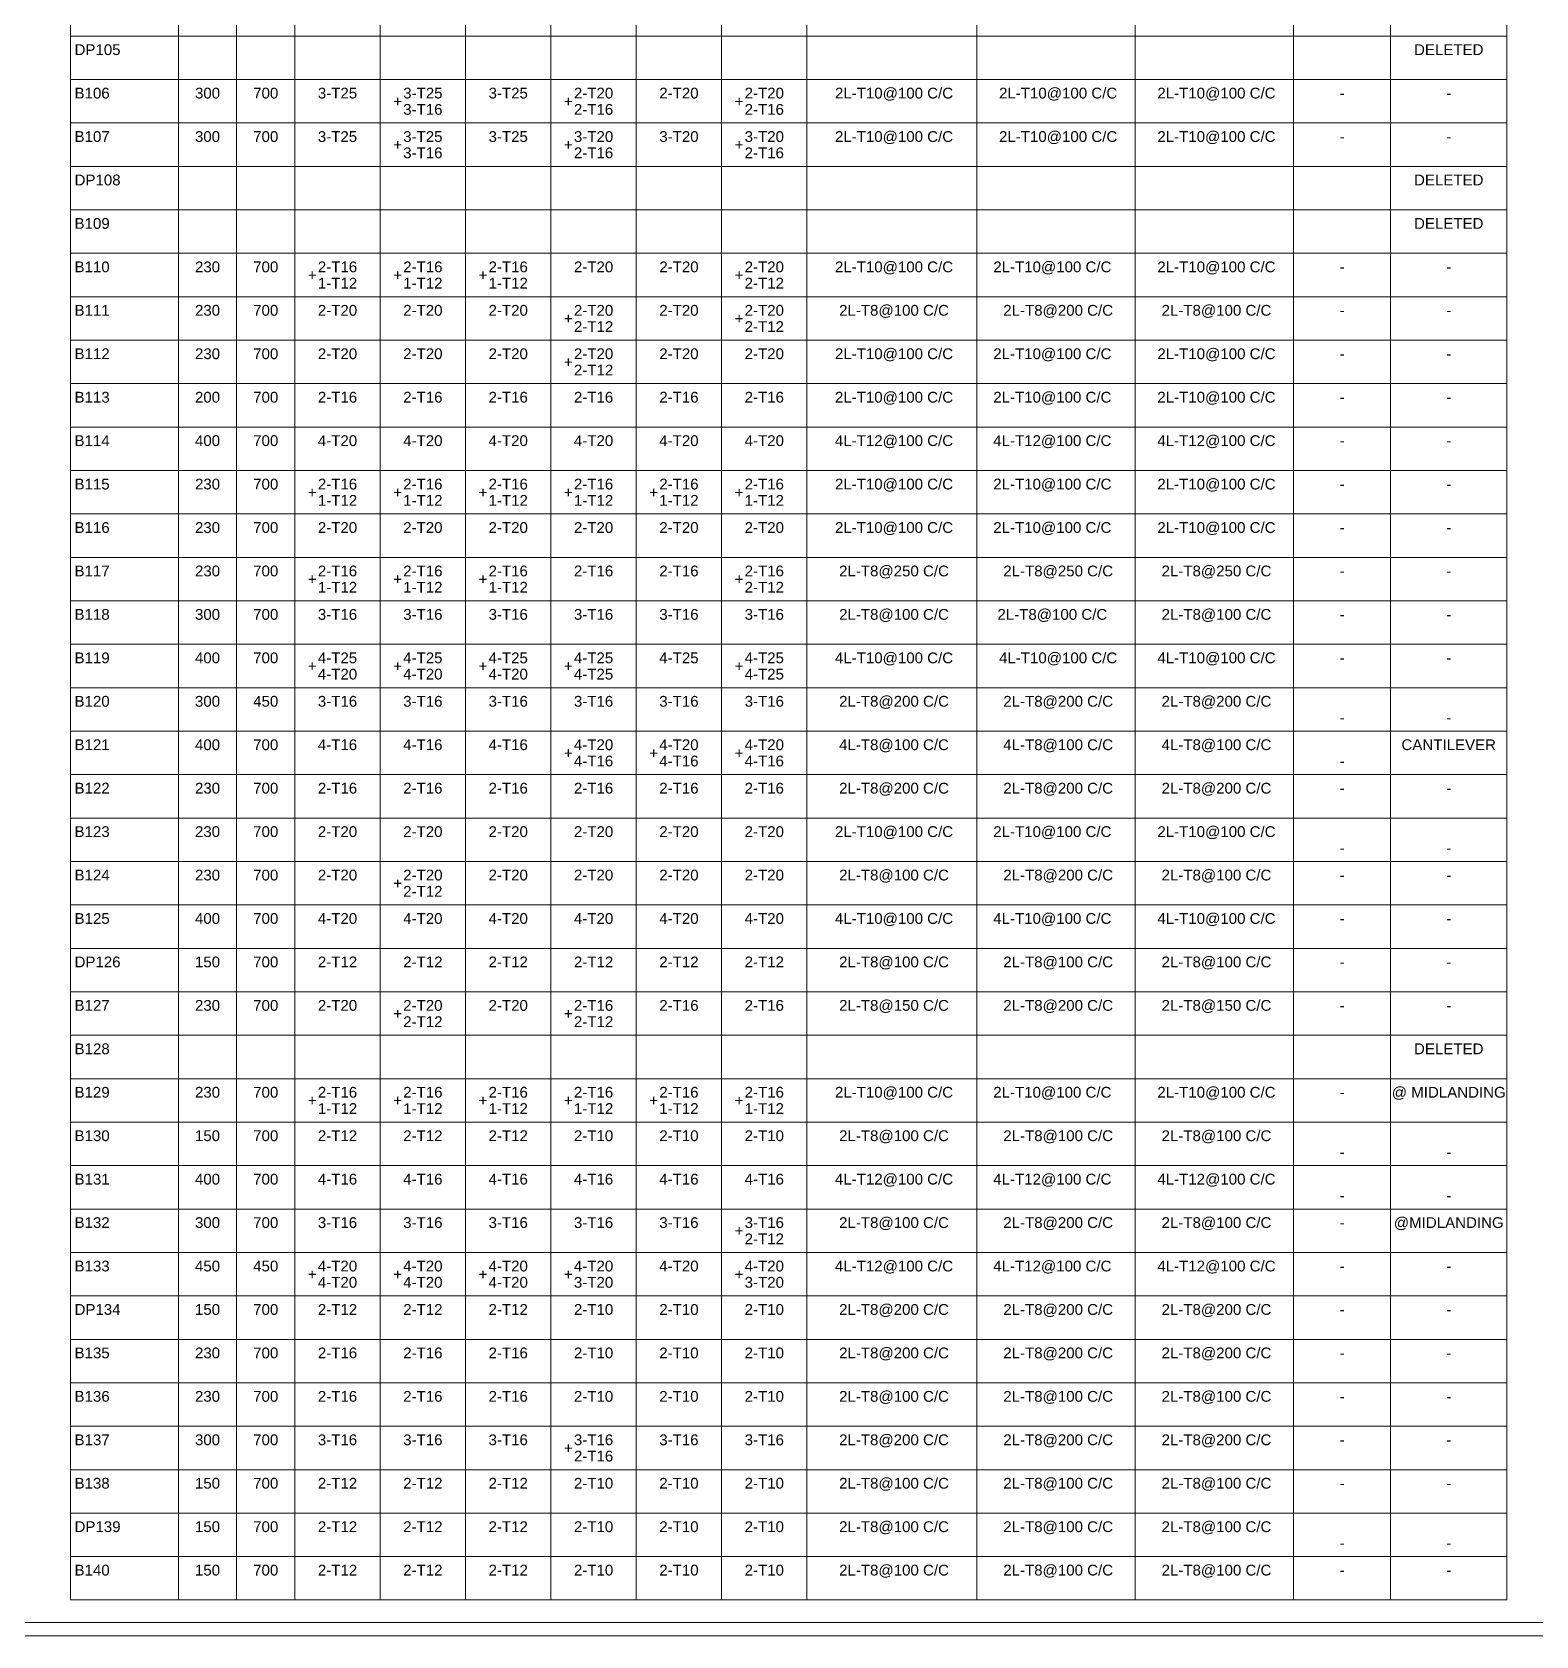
# Model space of a CAD drawing. Header units: metres. Extents: x 1798258 to 2151262, y -74142 to -14742.
# Drawn here: x 1918265 to 1946172, y -74142 to -44370 of the extents above; entities that cross this region are included whole.
import ezdxf
from ezdxf.enums import TextEntityAlignment as Align

# ---------------------------------------------------------------- set-up
doc = ezdxf.new("R2010")
doc.units = ezdxf.units.M
doc.header["$MEASUREMENT"] = 0
doc.layers.add('JW_  SCHEDULE', color=7, linetype='Continuous')
doc.layers.add('JW_  TEMPLATE', color=7, linetype='Continuous', lineweight=0)
doc.layers.add('JW_SCHEDULE LINE', color=8, linetype='Continuous', lineweight=20)
doc.styles.add('SC-FGT2', font='sanss___.ttf')

msp = doc.modelspace()

# ---------------------------------------------------------------- linework, layer by layer
at = {"layer": 'JW_  TEMPLATE'}
for points in [[(1887871, -14742.3), (1887871, -74142.3), (1971971, -74142.3), (1971971, -14742.3)], [(1888121, -14992.3), (1888121, -73892.3), (1971721, -73892.3), (1971721, -14992.3)]]:
    msp.add_lwpolyline(points, close=True, dxfattribs=at)
at = {"layer": 'JW_SCHEDULE LINE'}
for p, q in [((1918980.4, -15731.4), (1918980.4, -73475.4)), ((1920980.4, -15731.4), (1920980.4, -73475.4)), ((1923140.4, -15731.4), (1923140.4, -73475.4)), ((1927892.4, -15731.4), (1927892.4, -73475.4)), ((1932644.4, -15731.4), (1932644.4, -73475.4)), ((1941674.4, -15731.4), (1941674.4, -73475.4)), ((1943474.4, -15731.4), (1943474.4, -73475.4)), ((1945634.4, -15731.4), (1945634.4, -73475.4)), ((1922060.4, -16379.4), (1922060.4, -73475.4)), ((1924724.4, -16379.4), (1924724.4, -73475.4)), ((1926308.4, -16379.4), (1926308.4, -73475.4)), ((1929476.4, -16379.4), (1929476.4, -73475.4)), ((1931060.4, -16379.4), (1931060.4, -73475.4)), ((1935798.4, -16379.4), (1935798.4, -73475.4)), ((1938736.4, -16379.4), (1938736.4, -73475.4)), ((1918980.4, -44445), (1945634.4, -44445)), ((1918980.4, -45251.4), (1945634.4, -45251.4)), ((1918980.4, -46057.8), (1945634.4, -46057.8)), ((1918980.4, -46864.2), (1945634.4, -46864.2)), ((1918980.4, -47670.6), (1945634.4, -47670.6)), ((1918980.4, -48477), (1945634.4, -48477)), ((1918980.4, -49283.4), (1945634.4, -49283.4)), ((1918980.4, -50089.8), (1945634.4, -50089.8)), ((1918980.4, -50896.2), (1945634.4, -50896.2)), ((1918980.4, -51702.6), (1945634.4, -51702.6)), ((1918980.4, -52509), (1945634.4, -52509)), ((1918980.4, -53315.4), (1945634.4, -53315.4)), ((1918980.4, -54121.8), (1945634.4, -54121.8)), ((1918980.4, -54928.2), (1945634.4, -54928.2)), ((1918980.4, -55734.6), (1945634.4, -55734.6)), ((1918980.4, -56541), (1945634.4, -56541)), ((1918980.4, -57347.4), (1945634.4, -57347.4)), ((1918980.4, -58153.8), (1945634.4, -58153.8)), ((1918980.4, -58960.2), (1945634.4, -58960.2)), ((1918980.4, -59766.6), (1945634.4, -59766.6)), ((1918980.4, -60573), (1945634.4, -60573)), ((1918980.4, -61379.4), (1945634.4, -61379.4)), ((1918980.4, -62185.8), (1945634.4, -62185.8)), ((1918980.4, -62992.2), (1945634.4, -62992.2)), ((1918980.4, -63798.6), (1945634.4, -63798.6)), ((1918980.4, -64605), (1945634.4, -64605)), ((1918980.4, -65411.4), (1945634.4, -65411.4)), ((1918980.4, -66217.8), (1945634.4, -66217.8)), ((1918980.4, -67024.2), (1945634.4, -67024.2)), ((1918980.4, -67830.6), (1945634.4, -67830.6)), ((1918980.4, -68637), (1945634.4, -68637)), ((1918980.4, -69443.4), (1945634.4, -69443.4)), ((1918980.4, -70249.8), (1945634.4, -70249.8)), ((1918980.4, -71056.2), (1945634.4, -71056.2)), ((1918980.4, -71862.6), (1945634.4, -71862.6)), ((1918980.4, -72669), (1945634.4, -72669)), ((1918980.4, -73475.4), (1945634.4, -73475.4))]:
    msp.add_line(p, q, dxfattribs=at)

# ---------------------------------------------------------------- texts
at = {"layer": 'JW_  SCHEDULE', "style": 'SC-FGT2'}
for s, p in [('DP105', (1919052.4, -44697)), ('B106', (1919052.4, -45503.4)), ('B107', (1919052.4, -46309.8)), ('DP108', (1919052.4, -47116.2)), ('B109', (1919052.4, -47922.6)), ('B110', (1919052.4, -48729)), ('B111', (1919052.4, -49535.4)), ('B112', (1919052.4, -50341.8)), ('B113', (1919052.4, -51148.2)), ('B114', (1919052.4, -51954.6)), ('B115', (1919052.4, -52761)), ('B116', (1919052.4, -53567.4)), ('B117', (1919052.4, -54373.8)), ('B118', (1919052.4, -55180.2)), ('B119', (1919052.4, -55986.6)), ('B120', (1919052.4, -56793)), ('B121', (1919052.4, -57599.4)), ('B122', (1919052.4, -58405.8)), ('B123', (1919052.4, -59212.2)), ('B124', (1919052.4, -60018.6)), ('B125', (1919052.4, -60825)), ('DP126', (1919052.4, -61631.4)), ('B127', (1919052.4, -62437.8)), ('B128', (1919052.4, -63244.2)), ('B129', (1919052.4, -64050.6)), ('B130', (1919052.4, -64857)), ('B131', (1919052.4, -65663.4)), ('B132', (1919052.4, -66469.8)), ('B133', (1919052.4, -67276.2)), ('DP134', (1919052.4, -68082.6)), ('B135', (1919052.4, -68889)), ('B136', (1919052.4, -69695.4)), ('B137', (1919052.4, -70501.8)), ('B138', (1919052.4, -71308.2)), ('DP139', (1919052.4, -72114.6)), ('B140', (1919052.4, -72921))]:
    msp.add_text(s, height=200, dxfattribs=at).set_placement(p, align=Align.MIDDLE_LEFT)
for s, p in [('DELETED', (1944554.4, -44697)), ('300', (1921520.4, -45503.4)), ('700', (1922600.4, -45503.4)), ('3-T25', (1923932.4, -45503.4)), ('3-T25', (1925516.4, -45503.4)), ('3-T25', (1927100.4, -45503.4)), ('2-T20', (1928684.4, -45503.4)), ('2-T20', (1930268.4, -45503.4)), ('2-T20', (1931852.4, -45503.4)), (' 2L-T10@100 C/C', (1934221.4, -45503.4)), (' 2L-T10@100 C/C', (1937267.4, -45503.4)), (' 2L-T10@100 C/C', (1940205.4, -45503.4)), ('-', (1942574.4, -45503.4)), ('-', (1944554.4, -45503.4)), ('+', (1925048.4, -45654.6)), ('3-T16', (1925516.4, -45805.8)), ('+', (1928216.4, -45654.6)), ('2-T16', (1928684.4, -45805.8)), ('+', (1931384.4, -45654.6)), ('2-T16', (1931852.4, -45805.8)), ('300', (1921520.4, -46309.8)), ('700', (1922600.4, -46309.8)), ('3-T25', (1923932.4, -46309.8)), ('+', (1925048.4, -46461)), ('3-T25', (1925516.4, -46309.8)), ('3-T25', (1927100.4, -46309.8)), ('+', (1928216.4, -46461)), ('3-T20', (1928684.4, -46309.8)), ('3-T20', (1930268.4, -46309.8)), ('+', (1931384.4, -46461)), ('3-T20', (1931852.4, -46309.8)), (' 2L-T10@100 C/C', (1934221.4, -46309.8)), (' 2L-T10@100 C/C', (1937267.4, -46309.8)), (' 2L-T10@100 C/C', (1940205.4, -46309.8)), ('-', (1942574.4, -46309.8)), ('-', (1944554.4, -46309.8)), ('3-T16', (1925516.4, -46612.2)), ('2-T16', (1928684.4, -46612.2)), ('2-T16', (1931852.4, -46612.2)), ('DELETED', (1944554.4, -47116.2)), ('DELETED', (1944554.4, -47922.6)), ('230', (1921520.4, -48729)), ('700', (1922600.4, -48729)), ('+', (1923464.4, -48880.2)), ('2-T16', (1923932.4, -48729)), ('+', (1925048.4, -48880.2)), ('2-T16', (1925516.4, -48729)), ('+', (1926632.4, -48880.2)), ('2-T16', (1927100.4, -48729)), ('2-T20', (1928684.4, -48729)), ('2-T20', (1930268.4, -48729)), ('+', (1931384.4, -48880.2)), ('2-T20', (1931852.4, -48729)), (' 2L-T10@100 C/C', (1934221.4, -48729)), (' 2L-T10@100 C/C', (1937159.4, -48729)), (' 2L-T10@100 C/C', (1940205.4, -48729)), ('-', (1942574.4, -48729)), ('-', (1944554.4, -48729)), ('1-T12', (1923932.4, -49031.4)), ('1-T12', (1925516.4, -49031.4)), ('1-T12', (1927100.4, -49031.4)), ('2-T12', (1931852.4, -49031.4)), ('230', (1921520.4, -49535.4)), ('700', (1922600.4, -49535.4)), ('2-T20', (1923932.4, -49535.4)), ('2-T20', (1925516.4, -49535.4)), ('2-T20', (1927100.4, -49535.4)), ('+', (1928216.4, -49686.6)), ('2-T20', (1928684.4, -49535.4)), ('2-T20', (1930268.4, -49535.4)), ('+', (1931384.4, -49686.6)), ('2-T20', (1931852.4, -49535.4)), (' 2L-T8@100 C/C', (1934221.4, -49535.4)), (' 2L-T8@200 C/C', (1937267.4, -49535.4)), (' 2L-T8@100 C/C', (1940205.4, -49535.4)), ('-', (1942574.4, -49535.4)), ('-', (1944554.4, -49535.4)), ('-', (1944554.4, -49535.4)), ('2-T12', (1928684.4, -49837.8)), ('2-T12', (1931852.4, -49837.8)), ('230', (1921520.4, -50341.8)), ('700', (1922600.4, -50341.8)), ('2-T20', (1923932.4, -50341.8)), ('2-T20', (1925516.4, -50341.8)), ('2-T20', (1927100.4, -50341.8)), ('2-T20', (1928684.4, -50341.8)), ('2-T20', (1930268.4, -50341.8)), ('2-T20', (1931852.4, -50341.8)), (' 2L-T10@100 C/C', (1934221.4, -50341.8)), (' 2L-T10@100 C/C', (1937159.4, -50341.8)), (' 2L-T10@100 C/C', (1940205.4, -50341.8)), ('+', (1928216.4, -50493)), ('2-T12', (1928684.4, -50644.2)), ('-', (1942574.4, -50341.8)), ('-', (1944554.4, -50341.8)), ('200', (1921520.4, -51148.2)), ('700', (1922600.4, -51148.2)), ('2-T16', (1923932.4, -51148.2)), ('2-T16', (1925516.4, -51148.2)), ('2-T16', (1927100.4, -51148.2)), ('2-T16', (1928684.4, -51148.2)), ('2-T16', (1930268.4, -51148.2)), ('2-T16', (1931852.4, -51148.2)), (' 2L-T10@100 C/C', (1934221.4, -51148.2)), (' 2L-T10@100 C/C', (1937159.4, -51148.2)), (' 2L-T10@100 C/C', (1940205.4, -51148.2)), ('-', (1942574.4, -51148.2)), ('-', (1944554.4, -51148.2)), ('400', (1921520.4, -51954.6)), ('700', (1922600.4, -51954.6)), ('4-T20', (1923932.4, -51954.6)), ('4-T20', (1925516.4, -51954.6)), ('4-T20', (1927100.4, -51954.6)), ('4-T20', (1928684.4, -51954.6)), ('4-T20', (1930268.4, -51954.6)), ('4-T20', (1931852.4, -51954.6)), (' 4L-T12@100 C/C', (1934221.4, -51954.6)), (' 4L-T12@100 C/C', (1937159.4, -51954.6)), (' 4L-T12@100 C/C', (1940205.4, -51954.6)), ('-', (1942574.4, -51954.6)), ('-', (1944554.4, -51954.6)), ('230', (1921520.4, -52761)), ('700', (1922600.4, -52761)), ('2-T16', (1923932.4, -52761)), ('2-T16', (1925516.4, -52761)), ('2-T16', (1927100.4, -52761)), ('2-T16', (1928684.4, -52761)), ('2-T16', (1930268.4, -52761)), ('2-T16', (1931852.4, -52761)), (' 2L-T10@100 C/C', (1934221.4, -52761)), (' 2L-T10@100 C/C', (1937159.4, -52761)), (' 2L-T10@100 C/C', (1940205.4, -52761)), ('+', (1923464.4, -52912.2)), ('1-T12', (1923932.4, -53063.4)), ('+', (1925048.4, -52912.2)), ('1-T12', (1925516.4, -53063.4)), ('+', (1926632.4, -52912.2)), ('1-T12', (1927100.4, -53063.4)), ('+', (1928216.4, -52912.2)), ('1-T12', (1928684.4, -53063.4)), ('+', (1929800.4, -52912.2)), ('1-T12', (1930268.4, -53063.4)), ('+', (1931384.4, -52912.2)), ('1-T12', (1931852.4, -53063.4)), ('-', (1942574.4, -52761)), ('-', (1944554.4, -52761)), ('230', (1921520.4, -53567.4)), ('700', (1922600.4, -53567.4)), ('2-T20', (1923932.4, -53567.4)), ('2-T20', (1925516.4, -53567.4)), ('2-T20', (1927100.4, -53567.4)), ('2-T20', (1928684.4, -53567.4)), ('2-T20', (1930268.4, -53567.4)), ('2-T20', (1931852.4, -53567.4)), (' 2L-T10@100 C/C', (1934221.4, -53567.4)), (' 2L-T10@100 C/C', (1937159.4, -53567.4)), (' 2L-T10@100 C/C', (1940205.4, -53567.4)), ('-', (1942574.4, -53567.4)), ('-', (1944554.4, -53567.4)), ('230', (1921520.4, -54373.8)), ('700', (1922600.4, -54373.8)), ('+', (1923464.4, -54525)), ('2-T16', (1923932.4, -54373.8)), ('+', (1925048.4, -54525)), ('2-T16', (1925516.4, -54373.8)), ('+', (1926632.4, -54525)), ('2-T16', (1927100.4, -54373.8)), ('2-T16', (1928684.4, -54373.8)), ('2-T16', (1930268.4, -54373.8)), ('+', (1931384.4, -54525)), ('2-T16', (1931852.4, -54373.8)), (' 2L-T8@250 C/C', (1934221.4, -54373.8)), (' 2L-T8@250 C/C', (1937267.4, -54373.8)), (' 2L-T8@250 C/C', (1940205.4, -54373.8)), ('-', (1942574.4, -54373.8)), ('-', (1944554.4, -54373.8)), ('1-T12', (1923932.4, -54676.2)), ('1-T12', (1925516.4, -54676.2)), ('1-T12', (1927100.4, -54676.2)), ('2-T12', (1931852.4, -54676.2)), ('300', (1921520.4, -55180.2)), ('700', (1922600.4, -55180.2)), ('3-T16', (1923932.4, -55180.2)), ('3-T16', (1925516.4, -55180.2)), ('3-T16', (1927100.4, -55180.2)), ('3-T16', (1928684.4, -55180.2)), ('3-T16', (1930268.4, -55180.2)), ('3-T16', (1931852.4, -55180.2)), (' 2L-T8@100 C/C', (1934221.4, -55180.2)), (' 2L-T8@100 C/C', (1937159.4, -55180.2)), (' 2L-T8@100 C/C', (1940205.4, -55180.2)), ('-', (1942574.4, -55180.2)), ('-', (1944554.4, -55180.2)), ('400', (1921520.4, -55986.6)), ('700', (1922600.4, -55986.6)), ('4-T25', (1923932.4, -55986.6)), ('4-T25', (1925516.4, -55986.6)), ('4-T25', (1927100.4, -55986.6)), ('4-T25', (1928684.4, -55986.6)), ('4-T25', (1930268.4, -55986.6)), ('4-T25', (1931852.4, -55986.6)), (' 4L-T10@100 C/C', (1934221.4, -55986.6)), (' 4L-T10@100 C/C', (1937267.4, -55986.6)), (' 4L-T10@100 C/C', (1940205.4, -55986.6)), ('+', (1923464.4, -56137.8)), ('4-T20', (1923932.4, -56289)), ('+', (1925048.4, -56137.8)), ('4-T20', (1925516.4, -56289)), ('+', (1926632.4, -56137.8)), ('4-T20', (1927100.4, -56289)), ('+', (1928216.4, -56137.8)), ('4-T25', (1928684.4, -56289)), ('+', (1931384.4, -56137.8)), ('4-T25', (1931852.4, -56289)), ('-', (1942574.4, -55986.6)), ('-', (1944554.4, -55986.6)), ('300', (1921520.4, -56793)), ('450', (1922600.4, -56793)), ('3-T16', (1923932.4, -56793)), ('3-T16', (1925516.4, -56793)), ('3-T16', (1927100.4, -56793)), ('3-T16', (1928684.4, -56793)), ('3-T16', (1930268.4, -56793)), ('3-T16', (1931852.4, -56793)), (' 2L-T8@200 C/C', (1934221.4, -56793)), (' 2L-T8@200 C/C', (1937267.4, -56793)), (' 2L-T8@200 C/C', (1940205.4, -56793)), ('-', (1942574.4, -57095.4)), ('-', (1944554.4, -57095.4)), ('400', (1921520.4, -57599.4)), ('700', (1922600.4, -57599.4)), ('4-T16', (1923932.4, -57599.4)), ('4-T16', (1925516.4, -57599.4)), ('4-T16', (1927100.4, -57599.4)), ('+', (1928216.4, -57750.6)), ('4-T20', (1928684.4, -57599.4)), ('+', (1929800.4, -57750.6)), ('4-T20', (1930268.4, -57599.4)), ('+', (1931384.4, -57750.6)), ('4-T20', (1931852.4, -57599.4)), (' 4L-T8@100 C/C', (1934221.4, -57599.4)), (' 4L-T8@100 C/C', (1937267.4, -57599.4)), (' 4L-T8@100 C/C', (1940205.4, -57599.4)), ('CANTILEVER', (1944554.4, -57599.4)), ('4-T16', (1928684.4, -57901.8)), ('4-T16', (1930268.4, -57901.8)), ('4-T16', (1931852.4, -57901.8)), ('-', (1942574.4, -57901.8)), ('230', (1921520.4, -58405.8)), ('700', (1922600.4, -58405.8)), ('2-T16', (1923932.4, -58405.8)), ('2-T16', (1925516.4, -58405.8)), ('2-T16', (1927100.4, -58405.8)), ('2-T16', (1928684.4, -58405.8)), ('2-T16', (1930268.4, -58405.8)), ('2-T16', (1931852.4, -58405.8)), (' 2L-T8@200 C/C', (1934221.4, -58405.8)), (' 2L-T8@200 C/C', (1937267.4, -58405.8)), (' 2L-T8@200 C/C', (1940205.4, -58405.8)), ('-', (1942574.4, -58405.8)), ('-', (1944554.4, -58405.8)), ('230', (1921520.4, -59212.2)), ('700', (1922600.4, -59212.2)), ('2-T20', (1923932.4, -59212.2)), ('2-T20', (1925516.4, -59212.2)), ('2-T20', (1927100.4, -59212.2)), ('2-T20', (1928684.4, -59212.2)), ('2-T20', (1930268.4, -59212.2)), ('2-T20', (1931852.4, -59212.2)), (' 2L-T10@100 C/C', (1934221.4, -59212.2)), (' 2L-T10@100 C/C', (1937159.4, -59212.2)), (' 2L-T10@100 C/C', (1940205.4, -59212.2)), ('-', (1942574.4, -59514.6)), ('-', (1944554.4, -59514.6)), ('230', (1921520.4, -60018.6)), ('700', (1922600.4, -60018.6)), ('2-T20', (1923932.4, -60018.6)), ('+', (1925048.4, -60169.8)), ('2-T20', (1925516.4, -60018.6)), ('2-T20', (1927100.4, -60018.6)), ('2-T20', (1928684.4, -60018.6)), ('2-T20', (1930268.4, -60018.6)), ('2-T20', (1931852.4, -60018.6)), (' 2L-T8@100 C/C', (1934221.4, -60018.6)), (' 2L-T8@200 C/C', (1937267.4, -60018.6)), (' 2L-T8@100 C/C', (1940205.4, -60018.6)), ('-', (1942574.4, -60018.6)), ('-', (1944554.4, -60018.6)), ('2-T12', (1925516.4, -60321)), ('400', (1921520.4, -60825)), ('700', (1922600.4, -60825)), ('4-T20', (1923932.4, -60825)), ('4-T20', (1925516.4, -60825)), ('4-T20', (1927100.4, -60825)), ('4-T20', (1928684.4, -60825)), ('4-T20', (1930268.4, -60825)), ('4-T20', (1931852.4, -60825)), (' 4L-T10@100 C/C', (1934221.4, -60825)), (' 4L-T10@100 C/C', (1937159.4, -60825)), (' 4L-T10@100 C/C', (1940205.4, -60825)), ('-', (1942574.4, -60825)), ('-', (1944554.4, -60825)), ('150', (1921520.4, -61631.4)), ('700', (1922600.4, -61631.4)), ('2-T12', (1923932.4, -61631.4)), ('2-T12', (1925516.4, -61631.4)), ('2-T12', (1927100.4, -61631.4)), ('2-T12', (1928684.4, -61631.4)), ('2-T12', (1930268.4, -61631.4)), ('2-T12', (1931852.4, -61631.4)), (' 2L-T8@100 C/C', (1934221.4, -61631.4)), (' 2L-T8@100 C/C', (1937267.4, -61631.4)), (' 2L-T8@100 C/C', (1940205.4, -61631.4)), ('-', (1942574.4, -61631.4)), ('-', (1944554.4, -61631.4)), ('230', (1921520.4, -62437.8)), ('700', (1922600.4, -62437.8)), ('2-T20', (1923932.4, -62437.8)), ('2-T20', (1925516.4, -62437.8)), ('2-T20', (1927100.4, -62437.8)), ('2-T16', (1928684.4, -62437.8)), ('2-T16', (1930268.4, -62437.8)), ('2-T16', (1931852.4, -62437.8)), (' 2L-T8@150 C/C', (1934221.4, -62437.8)), (' 2L-T8@200 C/C', (1937267.4, -62437.8)), (' 2L-T8@150 C/C', (1940205.4, -62437.8)), ('-', (1942574.4, -62437.8)), ('-', (1944554.4, -62437.8)), ('+', (1925048.4, -62589)), ('2-T12', (1925516.4, -62740.2)), ('+', (1928216.4, -62589)), ('2-T12', (1928684.4, -62740.2)), ('DELETED', (1944554.4, -63244.2)), ('230', (1921520.4, -64050.6)), ('700', (1922600.4, -64050.6)), ('2-T16', (1923932.4, -64050.6)), ('2-T16', (1925516.4, -64050.6)), ('2-T16', (1927100.4, -64050.6)), ('2-T16', (1928684.4, -64050.6)), ('2-T16', (1930268.4, -64050.6)), ('2-T16', (1931852.4, -64050.6)), (' 2L-T10@100 C/C', (1934221.4, -64050.6)), (' 2L-T10@100 C/C', (1937159.4, -64050.6)), (' 2L-T10@100 C/C', (1940205.4, -64050.6)), ('@ MIDLANDING', (1944554.4, -64050.6)), ('+', (1923464.4, -64201.8)), ('1-T12', (1923932.4, -64353)), ('+', (1925048.4, -64201.8)), ('1-T12', (1925516.4, -64353)), ('+', (1926632.4, -64201.8)), ('1-T12', (1927100.4, -64353)), ('+', (1928216.4, -64201.8)), ('1-T12', (1928684.4, -64353)), ('+', (1929800.4, -64201.8)), ('1-T12', (1930268.4, -64353)), ('+', (1931384.4, -64201.8)), ('1-T12', (1931852.4, -64353)), ('-', (1942574.4, -64050.6)), ('150', (1921520.4, -64857)), ('700', (1922600.4, -64857)), ('2-T12', (1923932.4, -64857)), ('2-T12', (1925516.4, -64857)), ('2-T12', (1927100.4, -64857)), ('2-T10', (1928684.4, -64857)), ('2-T10', (1930268.4, -64857)), ('2-T10', (1931852.4, -64857)), (' 2L-T8@100 C/C', (1934221.4, -64857)), (' 2L-T8@100 C/C', (1937267.4, -64857)), (' 2L-T8@100 C/C', (1940205.4, -64857)), ('-', (1942574.4, -65159.4)), ('-', (1944554.4, -65159.4)), ('400', (1921520.4, -65663.4)), ('700', (1922600.4, -65663.4)), ('4-T16', (1923932.4, -65663.4)), ('4-T16', (1925516.4, -65663.4)), ('4-T16', (1927100.4, -65663.4)), ('4-T16', (1928684.4, -65663.4)), ('4-T16', (1930268.4, -65663.4)), ('4-T16', (1931852.4, -65663.4)), (' 4L-T12@100 C/C', (1934221.4, -65663.4)), (' 4L-T12@100 C/C', (1937159.4, -65663.4)), (' 4L-T12@100 C/C', (1940205.4, -65663.4)), ('-', (1942574.4, -65965.8)), ('-', (1944554.4, -65965.8)), ('300', (1921520.4, -66469.8)), ('700', (1922600.4, -66469.8)), ('3-T16', (1923932.4, -66469.8)), ('3-T16', (1925516.4, -66469.8)), ('3-T16', (1927100.4, -66469.8)), ('3-T16', (1928684.4, -66469.8)), ('3-T16', (1930268.4, -66469.8)), ('3-T16', (1931852.4, -66469.8)), (' 2L-T8@100 C/C', (1934221.4, -66469.8)), (' 2L-T8@200 C/C', (1937267.4, -66469.8)), (' 2L-T8@100 C/C', (1940205.4, -66469.8)), ('@MIDLANDING', (1944554.4, -66469.8)), ('+', (1931384.4, -66621)), ('2-T12', (1931852.4, -66772.2)), ('-', (1942574.4, -66469.8)), ('450', (1921520.4, -67276.2)), ('450', (1922600.4, -67276.2)), ('4-T20', (1923932.4, -67276.2)), ('4-T20', (1925516.4, -67276.2)), ('4-T20', (1927100.4, -67276.2)), ('4-T20', (1928684.4, -67276.2)), ('4-T20', (1930268.4, -67276.2)), ('4-T20', (1931852.4, -67276.2)), (' 4L-T12@100 C/C', (1934221.4, -67276.2)), (' 4L-T12@100 C/C', (1937159.4, -67276.2)), (' 4L-T12@100 C/C', (1940205.4, -67276.2)), ('+', (1923464.4, -67427.4)), ('4-T20', (1923932.4, -67578.6)), ('+', (1925048.4, -67427.4)), ('4-T20', (1925516.4, -67578.6)), ('+', (1926632.4, -67427.4)), ('4-T20', (1927100.4, -67578.6)), ('+', (1928216.4, -67427.4)), ('3-T20', (1928684.4, -67578.6)), ('+', (1931384.4, -67427.4)), ('3-T20', (1931852.4, -67578.6)), ('-', (1942574.4, -67276.2)), ('-', (1944554.4, -67276.2)), ('150', (1921520.4, -68082.6)), ('700', (1922600.4, -68082.6)), ('2-T12', (1923932.4, -68082.6)), ('2-T12', (1925516.4, -68082.6)), ('2-T12', (1927100.4, -68082.6)), ('2-T10', (1928684.4, -68082.6)), ('2-T10', (1930268.4, -68082.6)), ('2-T10', (1931852.4, -68082.6)), (' 2L-T8@200 C/C', (1934221.4, -68082.6)), (' 2L-T8@200 C/C', (1937267.4, -68082.6)), (' 2L-T8@200 C/C', (1940205.4, -68082.6)), ('-', (1942574.4, -68082.6)), ('-', (1944554.4, -68082.6)), ('230', (1921520.4, -68889)), ('700', (1922600.4, -68889)), ('2-T16', (1923932.4, -68889)), ('2-T16', (1925516.4, -68889)), ('2-T16', (1927100.4, -68889)), ('2-T10', (1928684.4, -68889)), ('2-T10', (1930268.4, -68889)), ('2-T10', (1931852.4, -68889)), (' 2L-T8@200 C/C', (1934221.4, -68889)), (' 2L-T8@200 C/C', (1937267.4, -68889)), (' 2L-T8@200 C/C', (1940205.4, -68889)), ('-', (1942574.4, -68889)), ('-', (1944554.4, -68889)), ('230', (1921520.4, -69695.4)), ('700', (1922600.4, -69695.4)), ('2-T16', (1923932.4, -69695.4)), ('2-T16', (1925516.4, -69695.4)), ('2-T16', (1927100.4, -69695.4)), ('2-T10', (1928684.4, -69695.4)), ('2-T10', (1930268.4, -69695.4)), ('2-T10', (1931852.4, -69695.4)), (' 2L-T8@100 C/C', (1934221.4, -69695.4)), (' 2L-T8@100 C/C', (1937267.4, -69695.4)), (' 2L-T8@100 C/C', (1940205.4, -69695.4)), ('-', (1942574.4, -69695.4)), ('-', (1944554.4, -69695.4)), ('300', (1921520.4, -70501.8)), ('700', (1922600.4, -70501.8)), ('3-T16', (1923932.4, -70501.8)), ('3-T16', (1925516.4, -70501.8)), ('3-T16', (1927100.4, -70501.8)), ('3-T16', (1928684.4, -70501.8)), ('3-T16', (1930268.4, -70501.8)), ('3-T16', (1931852.4, -70501.8)), (' 2L-T8@200 C/C', (1934221.4, -70501.8)), (' 2L-T8@200 C/C', (1937267.4, -70501.8)), (' 2L-T8@200 C/C', (1940205.4, -70501.8)), ('-', (1942574.4, -70501.8)), ('-', (1944554.4, -70501.8)), ('+', (1928216.4, -70653)), ('2-T16', (1928684.4, -70804.2)), ('150', (1921520.4, -71308.2)), ('700', (1922600.4, -71308.2)), ('2-T12', (1923932.4, -71308.2)), ('2-T12', (1925516.4, -71308.2)), ('2-T12', (1927100.4, -71308.2)), ('2-T10', (1928684.4, -71308.2)), ('2-T10', (1930268.4, -71308.2)), ('2-T10', (1931852.4, -71308.2)), (' 2L-T8@100 C/C', (1934221.4, -71308.2)), (' 2L-T8@100 C/C', (1937267.4, -71308.2)), (' 2L-T8@100 C/C', (1940205.4, -71308.2)), ('-', (1942574.4, -71308.2)), ('-', (1944554.4, -71308.2)), ('150', (1921520.4, -72114.6)), ('700', (1922600.4, -72114.6)), ('2-T12', (1923932.4, -72114.6)), ('2-T12', (1925516.4, -72114.6)), ('2-T12', (1927100.4, -72114.6)), ('2-T10', (1928684.4, -72114.6)), ('2-T10', (1930268.4, -72114.6)), ('2-T10', (1931852.4, -72114.6)), (' 2L-T8@100 C/C', (1934221.4, -72114.6)), (' 2L-T8@100 C/C', (1937267.4, -72114.6)), (' 2L-T8@100 C/C', (1940205.4, -72114.6)), ('-', (1942574.4, -72417)), ('-', (1944554.4, -72417)), ('150', (1921520.4, -72921)), ('700', (1922600.4, -72921)), ('2-T12', (1923932.4, -72921)), ('2-T12', (1925516.4, -72921)), ('2-T12', (1927100.4, -72921)), ('2-T10', (1928684.4, -72921)), ('2-T10', (1930268.4, -72921)), ('2-T10', (1931852.4, -72921)), (' 2L-T8@100 C/C', (1934221.4, -72921)), (' 2L-T8@100 C/C', (1937267.4, -72921)), (' 2L-T8@100 C/C', (1940205.4, -72921)), ('-', (1942574.4, -72921)), ('-', (1944554.4, -72921))]:
    msp.add_text(s, height=200, dxfattribs=at).set_placement(p, align=Align.MIDDLE_CENTER)

doc.saveas('drawing.dxf')
